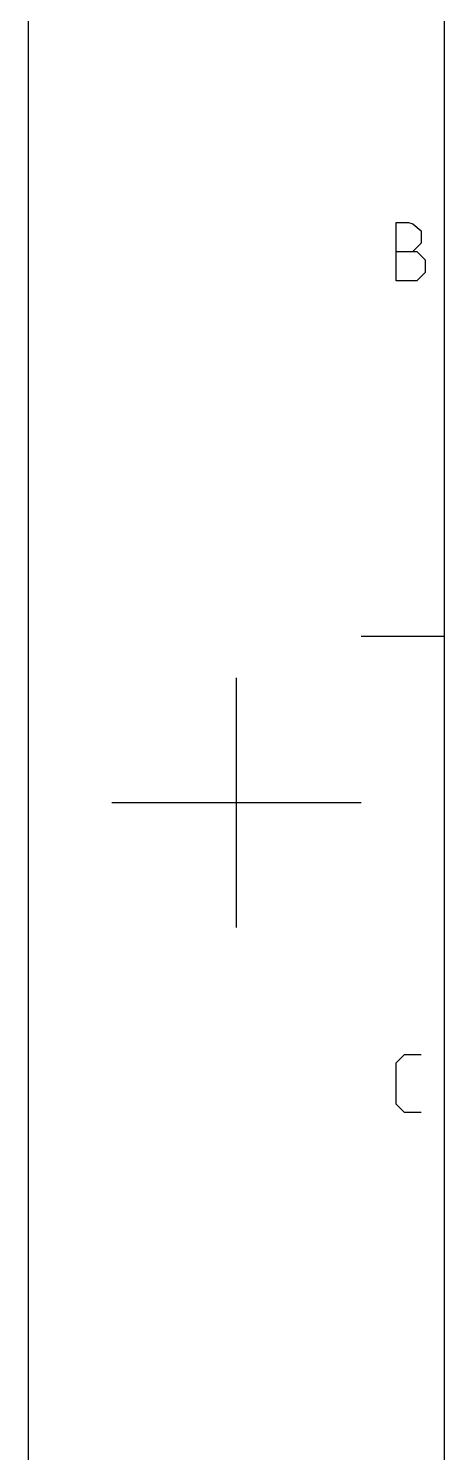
# Model space of a CAD drawing. Header units: millimetres. Extents: x 0 to 420, y 0 to 297.
# Drawn here: x 0 to 25, y 149.4 to 235 of the extents above; entities that cross this region are included whole.
import ezdxf

# ---------------------------------------------------------------- set-up
doc = ezdxf.new("R2010")
doc.units = ezdxf.units.MM
doc.header["$LTSCALE"] = 23.1
doc.layers.get('0').update_dxf_attribs({"linetype": 'CONTINUOUS'})

msp = doc.modelspace()

# ---------------------------------------------------------------- linework, layer by layer
at = {"color": 2}
for p, q in [((0, 0), (0, 297)), ((20, 198.5), (25, 198.5)), ((12.5, 181), (12.5, 196)), ((5, 188.5), (20, 188.5))]:
    msp.add_line(p, q, dxfattribs=at)
at = {"color": 7}
msp.add_line((25, 5), (25, 292), dxfattribs=at)
at = {"color": 2}
for points in [[(22.0888, 219.8638), (22.0888, 223.3638), (22.8388, 223.3638), (23.0888, 223.2804), (23.5888, 222.8638), (23.5888, 222.1138), (23.0888, 221.6138)], [(22.0888, 221.6138), (23.3388, 221.6138), (23.8388, 221.1138), (23.8388, 220.3638), (23.3388, 219.8638), (22.0888, 219.8638)], [(23.5888, 169.8638), (22.5888, 169.8638), (22.0888, 170.3638), (22.0888, 172.8638), (22.5888, 173.3638), (23.5888, 173.3638)]]:
    msp.add_lwpolyline(points, dxfattribs=at)

doc.saveas('drawing.dxf')
